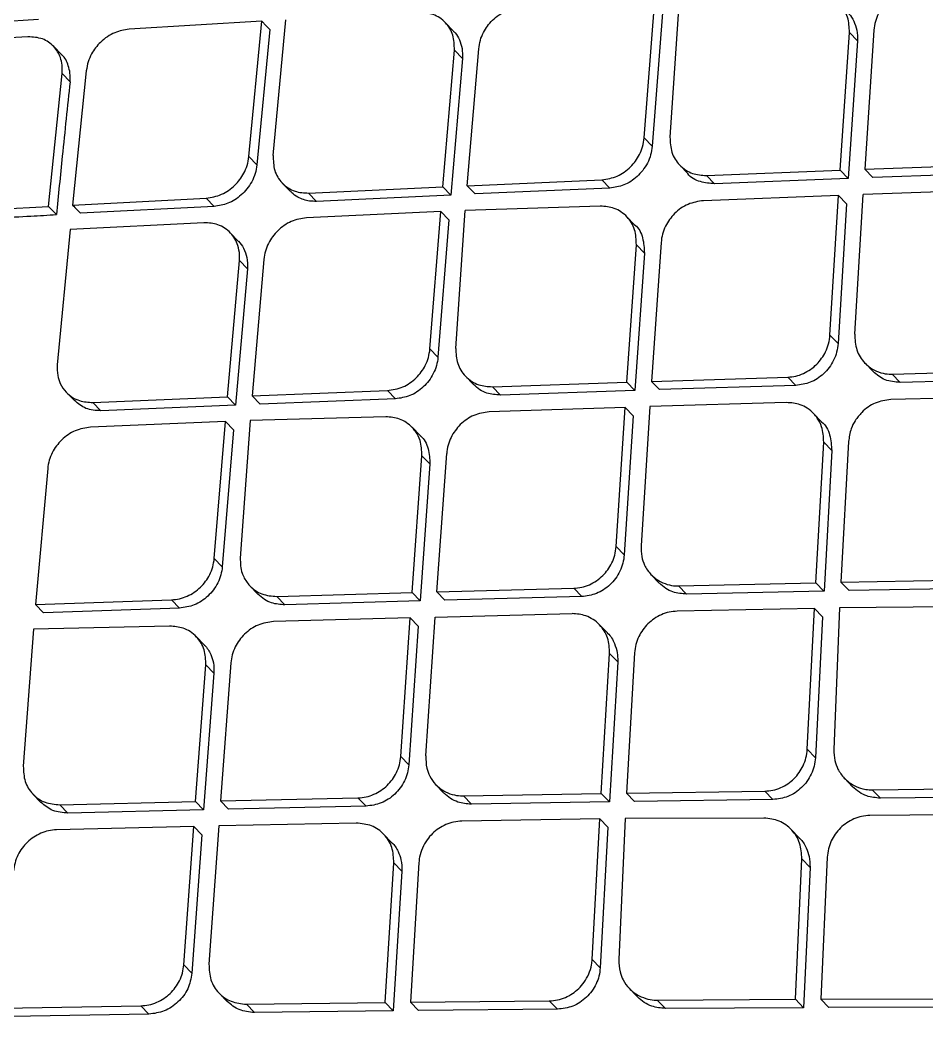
# Model space of a CAD drawing. Extents: x 0 to 84, y -21 to 126.
# Drawn here: x 71.424 to 72.5, y 12.805 to 13.995 of the extents above; entities that cross this region are included whole.
import ezdxf

# ---------------------------------------------------------------- set-up
doc = ezdxf.new("R2010")
doc.units = 0
doc.header["$MEASUREMENT"] = 0
doc.layers.add('1', color=4, linetype='Continuous')

# ---------------------------------------------------------------- blocks, each defined once
blk = doc.blocks.new('PRODIGY')
at = {"layer": '1', "color": 3, "linetype": 'Continuous', "lineweight": 25}
for p, q in [((72.1643, 13.8555), (72.1768, 14.0188)), ((72.2057, 14.0202), (72.1948, 13.8563)), ((72.1863, 14.0089), (72.1738, 13.8456)), ((71.4454, 13.9959), (71.2889, 13.9856)), ((71.7104, 13.9938), (71.553, 13.9844)), ((71.6952, 13.8332), (71.7104, 13.9938)), ((71.724, 13.8347), (71.7391, 13.9954)), ((71.9377, 13.9826), (71.9281, 13.9925)), ((71.4331, 13.9755), (71.2574, 13.9657)), ((71.7199, 13.9839), (71.7047, 13.8234)), ((72.3969, 13.8171), (72.4078, 13.9805)), ((72.4078, 13.9805), (72.4173, 13.9706)), ((72.4369, 13.9833), (72.4261, 13.8182)), ((71.4727, 13.9544), (71.4633, 13.9642)), ((72.4173, 13.9706), (72.4064, 13.8072)), ((71.9254, 13.7974), (71.9391, 13.9595)), ((71.9391, 13.9595), (71.9486, 13.9497)), ((71.9544, 13.7987), (71.9679, 13.961)), ((71.9486, 13.9497), (71.9349, 13.7876)), ((71.4573, 13.7741), (71.4735, 13.932)), ((71.4735, 13.932), (71.483, 13.9221)), ((71.5023, 13.9352), (71.4861, 13.7757)), ((72.1643, 13.8555), (72.1738, 13.8456)), ((71.6952, 13.8332), (71.7047, 13.8234)), ((72.2064, 13.8232), (72.2159, 13.8133)), ((72.4261, 13.8182), (72.5868, 13.8241)), ((72.2381, 13.8108), (72.3969, 13.8171)), ((72.2381, 13.8108), (72.2476, 13.801)), ((72.3969, 13.8171), (72.4064, 13.8072)), ((72.4261, 13.8182), (72.4356, 13.8083)), ((72.5964, 13.8142), (72.4356, 13.8083)), ((71.7349, 13.8018), (71.7443, 13.792)), ((71.7661, 13.7899), (71.9254, 13.7974)), ((71.9254, 13.7974), (71.9349, 13.7876)), ((71.9544, 13.7987), (72.1141, 13.8057)), ((71.9638, 13.7889), (71.9544, 13.7987)), ((72.1236, 13.7959), (72.1141, 13.8057)), ((72.4064, 13.8072), (72.2476, 13.801)), ((71.7756, 13.7801), (71.7661, 13.7899)), ((71.9349, 13.7876), (71.7756, 13.7801)), ((72.1236, 13.7958), (71.9638, 13.7889)), ((72.395, 13.7871), (72.2345, 13.7809)), ((72.3847, 13.6214), (72.395, 13.7871)), ((72.395, 13.7871), (72.4045, 13.7772)), ((72.4141, 13.6223), (72.4242, 13.7882)), ((72.5851, 13.7939), (72.4242, 13.7882)), ((71.3886, 13.7703), (71.4573, 13.7741)), ((71.4573, 13.7741), (71.4668, 13.7643)), ((71.4861, 13.7757), (71.6446, 13.7839)), ((71.654, 13.7741), (71.4955, 13.7659)), ((71.6446, 13.7839), (71.654, 13.7741)), ((72.1122, 13.7744), (71.952, 13.7692)), ((72.4045, 13.7772), (72.3943, 13.6115)), ((71.923, 13.7679), (71.7636, 13.7606)), ((71.9101, 13.6049), (71.923, 13.7679)), ((71.9325, 13.758), (71.923, 13.7679)), ((71.9407, 13.6056), (71.952, 13.7692)), ((72.1529, 13.7522), (72.1434, 13.7621)), ((71.6419, 13.7547), (71.4832, 13.7466)), ((71.9325, 13.758), (71.9196, 13.5951)), ((71.4832, 13.7466), (71.4678, 13.5862)), ((71.6826, 13.733), (71.6731, 13.7429)), ((72.1437, 13.5655), (72.155, 13.7284)), ((72.155, 13.7284), (72.1645, 13.7186)), ((72.1843, 13.7311), (72.173, 13.5664)), ((72.1645, 13.7186), (72.1533, 13.5556)), ((71.67, 13.5481), (71.684, 13.7099)), ((71.684, 13.7099), (71.6935, 13.7001)), ((71.7129, 13.7112), (71.6991, 13.5493)), ((71.6935, 13.7001), (71.6795, 13.5383)), ((72.3847, 13.6214), (72.3943, 13.6115)), ((71.9101, 13.6049), (71.9196, 13.5951)), ((72.4263, 13.588), (72.4358, 13.5781)), ((71.9523, 13.5725), (71.9618, 13.5627)), ((72.173, 13.5664), (72.3346, 13.5715)), ((72.3346, 13.5715), (72.3442, 13.5616)), ((72.4585, 13.5751), (72.6208, 13.5795)), ((72.4681, 13.5652), (72.4585, 13.5751)), ((71.9841, 13.5601), (72.1437, 13.5655)), ((71.9936, 13.5502), (71.9841, 13.5601)), ((72.1437, 13.5655), (72.1533, 13.5556)), ((72.3442, 13.5616), (72.1826, 13.5566)), ((72.6304, 13.5695), (72.4681, 13.5652)), ((71.4787, 13.5534), (71.4881, 13.5436)), ((71.51, 13.5414), (71.67, 13.5481)), ((71.67, 13.5481), (71.6794, 13.5383)), ((71.6991, 13.5493), (71.8595, 13.5555)), ((71.6991, 13.5493), (71.7086, 13.5395)), ((71.8595, 13.5555), (71.869, 13.5457)), ((72.1533, 13.5556), (71.9936, 13.5502)), ((72.6192, 13.549), (72.4569, 13.5448)), ((71.51, 13.5414), (71.5195, 13.5315)), ((71.6795, 13.5383), (71.5195, 13.5315)), ((71.869, 13.5457), (71.7086, 13.5395)), ((72.1417, 13.5355), (71.9804, 13.5302)), ((72.131, 13.3703), (72.1417, 13.5355)), ((72.1513, 13.5257), (72.1417, 13.5355)), ((72.1711, 13.5365), (72.1605, 13.3711)), ((72.3328, 13.5413), (72.1711, 13.5365)), ((71.8576, 13.5243), (71.6966, 13.5198)), ((72.1513, 13.5257), (72.1406, 13.3604)), ((72.3746, 13.5185), (72.3651, 13.5284)), ((71.6675, 13.5187), (71.5074, 13.5121)), ((71.6542, 13.3562), (71.6675, 13.5187)), ((71.6675, 13.5187), (71.677, 13.5088)), ((71.6966, 13.5198), (71.685, 13.3567)), ((71.8984, 13.502), (71.8889, 13.5119)), ((71.677, 13.5088), (71.6637, 13.3463)), ((72.3681, 13.3274), (72.3773, 13.4941)), ((72.3773, 13.4941), (72.3869, 13.4842)), ((72.4068, 13.4949), (72.3977, 13.328)), ((71.8888, 13.3158), (71.9005, 13.4782)), ((71.9005, 13.4782), (71.91, 13.4684)), ((71.9182, 13.3166), (71.9299, 13.4808)), ((72.3869, 13.4842), (72.3777, 13.3174)), ((71.91, 13.4684), (71.8983, 13.3059)), ((71.4565, 13.4631), (71.4422, 13.3016)), ((72.131, 13.3703), (72.1406, 13.3604)), ((71.6542, 13.3562), (71.6637, 13.3463)), ((72.1727, 13.3369), (72.1822, 13.3269)), ((71.6965, 13.3236), (71.706, 13.3138)), ((71.9182, 13.3166), (72.0806, 13.3208)), ((72.0901, 13.3109), (72.0806, 13.3208)), ((72.2051, 13.3238), (72.3681, 13.3274)), ((72.2146, 13.3139), (72.2051, 13.3238)), ((72.3681, 13.3274), (72.3776, 13.3174)), ((72.3977, 13.328), (72.5611, 13.3311)), ((72.5708, 13.3211), (72.4073, 13.318)), ((71.7284, 13.3111), (71.8888, 13.3158)), ((71.7284, 13.3111), (71.738, 13.3012)), ((71.8983, 13.3059), (71.8888, 13.3158)), ((71.9277, 13.3067), (71.9182, 13.3166)), ((72.0901, 13.3109), (71.9277, 13.3067)), ((72.3777, 13.3174), (72.2146, 13.3139)), ((71.4422, 13.3016), (71.6033, 13.3071)), ((71.4422, 13.3016), (71.4517, 13.2917)), ((71.6128, 13.2972), (71.4517, 13.2917)), ((71.6033, 13.3071), (71.6128, 13.2972)), ((71.8983, 13.3059), (71.7379, 13.3012)), ((72.3664, 13.297), (72.2033, 13.2936)), ((72.3578, 13.1297), (72.3664, 13.297)), ((72.376, 13.2871), (72.3664, 13.297)), ((72.3961, 13.2976), (72.3892, 13.1296)), ((72.5601, 13.299), (72.3961, 13.2976)), ((71.8867, 13.2859), (71.7246, 13.2813)), ((71.8755, 13.1212), (71.8867, 13.2859)), ((71.8867, 13.2859), (71.8962, 13.276)), ((71.9051, 13.1218), (71.9161, 13.2867)), ((71.9161, 13.2867), (72.0787, 13.2908)), ((72.376, 13.2871), (72.3674, 13.1197)), ((71.6012, 13.276), (71.4396, 13.2722)), ((71.8962, 13.276), (71.885, 13.1113)), ((72.1206, 13.2678), (72.111, 13.2777)), ((71.4396, 13.2722), (71.4275, 13.1096)), ((71.6422, 13.2536), (71.6327, 13.2634)), ((72.1134, 13.0773), (72.1232, 13.2435)), ((72.1232, 13.2435), (72.1328, 13.2336)), ((72.1528, 13.2441), (72.1432, 13.0778)), ((71.632, 13.0679), (71.6442, 13.2298)), ((71.6442, 13.2298), (71.6537, 13.22)), ((71.6738, 13.2322), (71.6616, 13.0686)), ((72.1328, 13.2336), (72.123, 13.0674)), ((71.6537, 13.22), (71.6415, 13.058)), ((71.8755, 13.1212), (71.885, 13.1113)), ((72.3578, 13.1297), (72.3674, 13.1197)), ((72.4019, 13.0953), (72.4116, 13.0853)), ((71.9172, 13.0877), (71.9267, 13.0777)), ((72.4349, 13.0817), (72.5981, 13.0833)), ((71.439, 13.0765), (71.4485, 13.0667)), ((71.6616, 13.0686), (71.8246, 13.0721)), ((71.8246, 13.0721), (71.8342, 13.0622)), ((71.9497, 13.0745), (72.1134, 13.0773)), ((71.9592, 13.0646), (71.9497, 13.0745)), ((72.1134, 13.0773), (72.123, 13.0674)), ((72.1432, 13.0778), (72.3074, 13.0801)), ((72.1432, 13.0778), (72.1528, 13.0678)), ((72.3074, 13.0801), (72.317, 13.0701)), ((72.4349, 13.0817), (72.4445, 13.0717)), ((72.6078, 13.0733), (72.4445, 13.0717)), ((71.471, 13.0639), (71.632, 13.0679)), ((71.471, 13.0639), (71.4805, 13.054)), ((71.632, 13.0679), (71.6415, 13.058)), ((71.6616, 13.0686), (71.6711, 13.0587)), ((71.8342, 13.0622), (71.6711, 13.0587)), ((72.123, 13.0674), (71.9592, 13.0646)), ((72.317, 13.0701), (72.1528, 13.0678)), ((71.6415, 13.058), (71.4805, 13.054)), ((72.1117, 13.0471), (71.9478, 13.0444)), ((72.1025, 12.8803), (72.1117, 13.0471)), ((72.1117, 13.0471), (72.1213, 13.0371)), ((72.1415, 13.0475), (72.134, 12.8801)), ((72.3062, 13.0481), (72.1415, 13.0475)), ((72.5969, 13.0526), (72.4319, 13.0511)), ((71.6298, 13.0381), (71.4671, 13.0342)), ((71.6181, 12.874), (71.6298, 13.0381)), ((71.6394, 13.0282), (71.6298, 13.0381)), ((71.6594, 13.0388), (71.6478, 12.8745)), ((71.8226, 13.0421), (71.6594, 13.0388)), ((72.1213, 13.0371), (72.1121, 12.8703)), ((71.6394, 13.0282), (71.6276, 12.8641)), ((71.8646, 13.0191), (71.8551, 13.029)), ((72.3483, 13.0245), (72.3387, 13.0345)), ((72.3437, 12.833), (72.3514, 12.9996)), ((72.3514, 12.9996), (72.3611, 12.9896)), ((72.3815, 13.0015), (72.3738, 12.8331)), ((71.8569, 12.8292), (71.8672, 12.9948)), ((71.8672, 12.9948), (71.8768, 12.9849)), ((71.897, 12.9953), (71.8868, 12.8295)), ((72.3611, 12.9896), (72.3534, 12.823)), ((71.8768, 12.9849), (71.8665, 12.8193)), ((72.1025, 12.8803), (72.1121, 12.8703)), ((71.6181, 12.874), (71.6276, 12.8641)), ((72.1467, 12.8458), (72.1563, 12.8358)), ((71.6598, 12.8404), (71.6694, 12.8305)), ((72.1797, 12.8321), (72.3437, 12.833)), ((72.3437, 12.833), (72.3533, 12.823)), ((72.3738, 12.8331), (72.5398, 12.8336)), ((72.3738, 12.8331), (72.3835, 12.8231)), ((71.4032, 12.8224), (71.5669, 12.8252)), ((71.5669, 12.8252), (71.5764, 12.8153)), ((71.6924, 12.8271), (71.8569, 12.8292)), ((71.702, 12.8172), (71.6924, 12.8271)), ((71.8569, 12.8292), (71.8664, 12.8193)), ((71.8868, 12.8295), (72.0517, 12.8311)), ((71.8868, 12.8295), (71.8964, 12.8196)), ((72.0613, 12.8212), (71.8964, 12.8196)), ((72.0517, 12.8311), (72.0613, 12.8212)), ((72.1797, 12.8321), (72.1894, 12.8221)), ((72.3534, 12.823), (72.1894, 12.8221)), ((72.5495, 12.8236), (72.3835, 12.8231)), ((71.5764, 12.8153), (71.4127, 12.8125)), ((71.8665, 12.8193), (71.702, 12.8172))]:
    blk.add_line(p, q, dxfattribs=at)
at = {"layer": '1', "color": 3, "linetype": 'Continuous', "lineweight": 25, "flags": 128}
for points in [[(71.7104, 13.9938), (71.7157, 13.9883), (71.7199, 13.9839)], [(72.173, 13.5664), (72.1784, 13.5609), (72.1826, 13.5566)], [(72.3977, 13.328), (72.4031, 13.3224), (72.4073, 13.318)]]:
    blk.add_lwpolyline(points, dxfattribs=at)
at = {"layer": '1', "color": 3, "linetype": 'Continuous', "lineweight": 25}
for points, knots in [([(73.7038, 17.6398), (73.5881, 17.5307), (73.3529, 17.3088), (73.0099, 16.9848), (72.6861, 16.6786), (72.3966, 16.4046), (72.1528, 16.1737), (71.9512, 15.9828), (71.7883, 15.8284), (71.6432, 15.6909), (71.5188, 15.5731), (71.4173, 15.477), (71.3359, 15.3999), (71.2411, 15.31), (71.1121, 15.1878), (70.9471, 15.0316), (70.7602, 14.8547), (70.5548, 14.6603), (70.3367, 14.454), (70.0855, 14.2164), (69.8199, 13.9653), (69.5484, 13.7088), (69.3455, 13.5171), (69.2008, 13.3805), (69.097, 13.2825), (68.9815, 13.1734), (68.8462, 13.0458), (68.673, 12.8823), (68.4574, 12.6788), (68.1953, 12.4313), (67.8996, 12.1522), (67.5706, 11.8413), (67.2082, 11.4986), (66.8275, 11.1383), (66.5678, 10.8921), (66.4399, 10.7708)], [0, 0, 0, 0, 0.047732, 0.097021, 0.141602, 0.181473, 0.216643, 0.242357, 0.264803, 0.283982, 0.302359, 0.316221, 0.32592, 0.336001, 0.355428, 0.379237, 0.404198, 0.432652, 0.464067, 0.494314, 0.536393, 0.573752, 0.606394, 0.620146, 0.633459, 0.649229, 0.66783, 0.689262, 0.720711, 0.75677, 0.797442, 0.842721, 0.892609, 0.947115, 1, 1, 1, 1]), ([(72.4078, 13.9805), (72.4075, 13.9867), (72.407, 13.9991), (72.3989, 14.0121), (72.39, 14.0198), (72.3796, 14.0253), (72.3708, 14.0259), (72.3651, 14.0263)], [0, 0, 0, 0, 0.249816, 0.499311, 0.633424, 0.761719, 1, 1, 1, 1]), ([(72.4867, 14.0335), (72.4806, 14.0326), (72.4714, 14.0311), (72.4602, 14.0245), (72.4505, 14.0164), (72.4429, 14.0057), (72.4382, 13.9936), (72.4373, 13.9868), (72.4369, 13.9833)], [0, 0, 0, 0, 0.246074, 0.372188, 0.50003, 0.731448, 0.861185, 1, 1, 1, 1]), ([(71.9391, 13.9595), (71.9389, 13.9657), (71.9386, 13.9779), (71.9307, 13.9907), (71.9219, 13.9981), (71.9117, 14.0034), (71.9028, 14.0039), (71.897, 14.0042)], [0, 0, 0, 0, 0.249914, 0.499447, 0.6312, 0.758714, 1, 1, 1, 1]), ([(71.9679, 13.961), (71.9684, 13.9645), (71.9694, 13.9711), (71.9743, 13.9831), (71.982, 13.9936), (71.9918, 14.0017), (72.0031, 14.0082), (72.0122, 14.0097), (72.0182, 14.0107)], [0, 0, 0, 0, 0.138941, 0.268785, 0.500144, 0.629152, 0.755751, 1, 1, 1, 1]), ([(72.4057, 14.004), (72.4062, 14.0036), (72.4092, 14.0009), (72.4133, 13.994), (72.4172, 13.9832), (72.4173, 13.9749), (72.4173, 13.9706)], [0, 0, 0, 0, 0.059583, 0.345735, 0.659222, 1, 1, 1, 1]), ([(71.4735, 13.932), (71.4737, 13.9353), (71.474, 13.9418), (71.4713, 13.9531), (71.4643, 13.9648), (71.4507, 13.9743), (71.439, 13.9751), (71.4331, 13.9755)], [0, 0, 0, 0, 0.140247, 0.270645, 0.500891, 0.748057, 1, 1, 1, 1]), ([(71.553, 13.9844), (71.5473, 13.9835), (71.5385, 13.982), (71.5271, 13.9757), (71.5172, 13.9677), (71.5093, 13.9574), (71.504, 13.9456), (71.5029, 13.9388), (71.5023, 13.9352)], [0, 0, 0, 0, 0.233473, 0.362653, 0.499765, 0.720701, 0.853162, 1, 1, 1, 1]), ([(71.9375, 13.9824), (71.9383, 13.9817), (71.9415, 13.9788), (71.9453, 13.9718), (71.9488, 13.9615), (71.9486, 13.9537), (71.9486, 13.9497)], [0, 0, 0, 0, 0.094828, 0.374578, 0.676326, 1, 1, 1, 1]), ([(71.483, 13.9221), (71.4831, 13.9256), (71.4834, 13.9322), (71.4805, 13.9432), (71.4771, 13.9513), (71.4728, 13.9542), (71.4726, 13.9543)], [0, 0, 0, 0, 0.280305, 0.537435, 0.980072, 1, 1, 1, 1]), ([(71.483, 13.9221), (71.4799, 13.8927), (71.4744, 13.8402), (71.4691, 13.7875), (71.4668, 13.7643)], [0, 0, 0, 0, 0.560001, 1, 1, 1, 1]), ([(72.1948, 13.8563), (72.1951, 13.8502), (72.1957, 13.8378), (72.204, 13.8247), (72.2132, 13.8171), (72.2237, 13.8118), (72.2325, 13.8112), (72.2381, 13.8108)], [0, 0, 0, 0, 0.249737, 0.499223, 0.638354, 0.768338, 1, 1, 1, 1]), ([(72.1141, 13.8057), (72.1203, 13.8067), (72.1326, 13.8087), (72.1485, 13.8201), (72.158, 13.8331), (72.1629, 13.8452), (72.1638, 13.852), (72.1643, 13.8555)], [0, 0, 0, 0, 0.250681, 0.499258, 0.728465, 0.859064, 1, 1, 1, 1]), ([(72.1738, 13.8456), (72.1733, 13.8421), (72.1724, 13.8353), (72.1684, 13.8255), (72.1628, 13.8168), (72.1539, 13.8072), (72.1407, 13.7984), (72.1291, 13.7967), (72.1236, 13.7958)], [0, 0, 0, 0, 0.13931, 0.27455, 0.405734, 0.532898, 0.774204, 1, 1, 1, 1]), ([(71.6446, 13.7839), (71.6507, 13.7849), (71.663, 13.787), (71.6789, 13.7983), (71.6885, 13.811), (71.6936, 13.8229), (71.6947, 13.8297), (71.6952, 13.8332)], [0, 0, 0, 0, 0.251334, 0.499131, 0.724433, 0.856036, 1, 1, 1, 1]), ([(71.724, 13.8347), (71.7242, 13.8286), (71.7244, 13.8164), (71.7324, 13.8034), (71.7415, 13.7959), (71.7519, 13.7907), (71.7606, 13.7902), (71.7661, 13.7899)], [0, 0, 0, 0, 0.249847, 0.499344, 0.63903, 0.769177, 1, 1, 1, 1]), ([(71.7047, 13.8234), (71.7041, 13.8199), (71.7031, 13.8131), (71.6989, 13.8034), (71.6932, 13.7948), (71.6842, 13.7853), (71.6709, 13.7767), (71.6595, 13.7749), (71.654, 13.7741)], [0, 0, 0, 0, 0.140726, 0.277009, 0.408834, 0.536263, 0.776815, 1, 1, 1, 1]), ([(72.2476, 13.801), (72.242, 13.8015), (72.2304, 13.8025), (72.2191, 13.8081), (72.216, 13.8133), (72.2159, 13.8133)], [0, 0, 0, 0, 0.476655, 0.99389, 1, 1, 1, 1]), ([(71.7756, 13.7801), (71.7728, 13.7801), (71.7649, 13.7802), (71.7547, 13.784), (71.7473, 13.7886), (71.745, 13.7916), (71.7445, 13.7922)], [0, 0, 0, 0, 0.239597, 0.656721, 0.932791, 1, 1, 1, 1]), ([(71.4861, 13.7757), (71.4878, 13.7738), (71.491, 13.7706), (71.4941, 13.7673), (71.4955, 13.7659)], [0, 0, 0, 0, 0.560026, 1, 1, 1, 1]), ([(72.155, 13.7284), (72.1548, 13.7346), (72.1543, 13.747), (72.1462, 13.7601), (72.1371, 13.7678), (72.1267, 13.7733), (72.1179, 13.774), (72.1122, 13.7744)], [0, 0, 0, 0, 0.249776, 0.499271, 0.636035, 0.765216, 1, 1, 1, 1]), ([(72.2345, 13.7809), (72.2283, 13.78), (72.2159, 13.778), (72.1998, 13.7665), (72.1903, 13.7533), (72.1856, 13.7412), (72.1847, 13.7345), (72.1843, 13.7311)], [0, 0, 0, 0, 0.249143, 0.499373, 0.735124, 0.864012, 1, 1, 1, 1]), ([(71.398, 13.7605), (71.4108, 13.7612), (71.4338, 13.7625), (71.4567, 13.7638), (71.4668, 13.7643)], [0, 0, 0, 0, 0.5600002, 1, 1, 1, 1]), ([(71.684, 13.7099), (71.6841, 13.7122), (71.6844, 13.7183), (71.6821, 13.7301), (71.6757, 13.7411), (71.6667, 13.7486), (71.6564, 13.7539), (71.6476, 13.7544), (71.6419, 13.7547)], [0, 0, 0, 0, 0.093397, 0.250698, 0.499935, 0.634938, 0.76346, 1, 1, 1, 1]), ([(71.7636, 13.7606), (71.7574, 13.7596), (71.7451, 13.7576), (71.7289, 13.7461), (71.7193, 13.733), (71.7144, 13.721), (71.7134, 13.7146), (71.7129, 13.7112)], [0, 0, 0, 0, 0.25014, 0.499267, 0.736698, 0.865259, 1, 1, 1, 1]), ([(72.1529, 13.7522), (72.153, 13.7521), (72.158, 13.7488), (72.1635, 13.7368), (72.1642, 13.7246), (72.1645, 13.7186)], [0, 0, 0, 0, 0.011877, 0.508371, 1, 1, 1, 1]), ([(71.6826, 13.7329), (71.6827, 13.7329), (71.6854, 13.7307), (71.6892, 13.7242), (71.6936, 13.7133), (71.6935, 13.7046), (71.6935, 13.7001)], [0, 0, 0, 0, 0.006097, 0.303708, 0.635036, 1, 1, 1, 1]), ([(72.3346, 13.5715), (72.3378, 13.5718), (72.3441, 13.5723), (72.3562, 13.5765), (72.3695, 13.5857), (72.3788, 13.599), (72.3835, 13.6112), (72.3843, 13.6179), (72.3847, 13.6214)], [0, 0, 0, 0, 0.127134, 0.252975, 0.500108, 0.733104, 0.86243, 1, 1, 1, 1]), ([(72.4141, 13.6223), (72.4144, 13.6159), (72.4152, 13.6033), (72.4244, 13.5885), (72.436, 13.5797), (72.4471, 13.5758), (72.4546, 13.5748), (72.4581, 13.575), (72.4585, 13.5751)], [0, 0, 0, 0, 0.249389, 0.498698, 0.700734, 0.851694, 0.981996, 1, 1, 1, 1]), ([(72.3943, 13.6114), (72.3939, 13.608), (72.3931, 13.6012), (72.3893, 13.5916), (72.384, 13.5828), (72.3752, 13.5731), (72.3618, 13.564), (72.35, 13.5624), (72.3442, 13.5616)], [0, 0, 0, 0, 0.135944, 0.268734, 0.398364, 0.52495, 0.76807, 1, 1, 1, 1]), ([(71.8595, 13.5555), (71.8658, 13.5565), (71.8782, 13.5584), (71.8943, 13.5698), (71.9038, 13.5828), (71.9087, 13.5949), (71.9096, 13.6015), (71.9101, 13.6049)], [0, 0, 0, 0, 0.252939, 0.499301, 0.733025, 0.86244, 1, 1, 1, 1]), ([(71.9196, 13.5951), (71.9191, 13.5917), (71.9182, 13.5851), (71.9143, 13.5756), (71.909, 13.567), (71.9002, 13.5573), (71.8866, 13.5482), (71.8748, 13.5465), (71.869, 13.5457)], [0, 0, 0, 0, 0.134697, 0.266646, 0.39588, 0.522396, 0.76631, 1, 1, 1, 1]), ([(71.9407, 13.6056), (71.941, 13.5995), (71.9416, 13.5872), (71.9499, 13.574), (71.9593, 13.5663), (71.9699, 13.561), (71.9786, 13.5604), (71.9841, 13.5601)], [0, 0, 0, 0, 0.24971, 0.499213, 0.642041, 0.773261, 1, 1, 1, 1]), ([(71.4678, 13.5862), (71.4677, 13.5819), (71.4676, 13.5741), (71.4714, 13.5629), (71.4774, 13.5539), (71.4856, 13.5473), (71.496, 13.5422), (71.5046, 13.5417), (71.51, 13.5414)], [0, 0, 0, 0, 0.177197, 0.320565, 0.500139, 0.645876, 0.777905, 1, 1, 1, 1]), ([(72.4681, 13.5652), (72.4619, 13.5656), (72.4495, 13.5666), (72.4404, 13.5743), (72.4359, 13.5782)], [0, 0, 0, 0, 0.509059, 1, 1, 1, 1]), ([(71.9936, 13.5502), (71.9882, 13.5506), (71.9795, 13.5512), (71.9689, 13.5563), (71.9642, 13.5605), (71.9618, 13.5627)], [0, 0, 0, 0, 0.453356, 0.717231, 1, 1, 1, 1]), ([(71.5195, 13.5315), (71.5134, 13.5319), (71.5012, 13.5327), (71.4925, 13.5401), (71.4881, 13.5437)], [0, 0, 0, 0, 0.506696, 1, 1, 1, 1]), ([(72.3773, 13.4941), (72.377, 13.5005), (72.3764, 13.5108), (72.3707, 13.5217), (72.3649, 13.529), (72.3582, 13.5346), (72.3475, 13.5402), (72.3386, 13.5409), (72.3328, 13.5413)], [0, 0, 0, 0, 0.249287, 0.406165, 0.499648, 0.639098, 0.769126, 1, 1, 1, 1]), ([(72.4569, 13.5448), (72.4506, 13.5439), (72.4381, 13.5421), (72.4236, 13.5317), (72.4147, 13.5205), (72.4086, 13.5088), (72.4075, 13.5001), (72.4068, 13.4949)], [0, 0, 0, 0, 0.250313, 0.499349, 0.659965, 0.797015, 1, 1, 1, 1]), ([(71.9005, 13.4782), (71.9003, 13.4844), (71.8999, 13.4947), (71.8944, 13.5053), (71.8887, 13.5124), (71.8824, 13.5177), (71.8719, 13.5232), (71.8632, 13.5239), (71.8576, 13.5243)], [0, 0, 0, 0, 0.249461, 0.41413, 0.499776, 0.639575, 0.769693, 1, 1, 1, 1]), ([(71.9804, 13.5302), (71.9742, 13.5293), (71.9618, 13.5274), (71.9455, 13.516), (71.9359, 13.5027), (71.9312, 13.4906), (71.9303, 13.4841), (71.9299, 13.4808)], [0, 0, 0, 0, 0.250468, 0.499398, 0.738224, 0.866351, 1, 1, 1, 1]), ([(71.5074, 13.5121), (71.5012, 13.5111), (71.4889, 13.5092), (71.4725, 13.4978), (71.4628, 13.4846), (71.4579, 13.4727), (71.4569, 13.4663), (71.4565, 13.4631)], [0, 0, 0, 0, 0.249961, 0.499298, 0.740738, 0.868267, 1, 1, 1, 1]), ([(72.3746, 13.5185), (72.3747, 13.5184), (72.3797, 13.515), (72.3855, 13.5029), (72.3864, 13.4904), (72.3869, 13.4842)], [0, 0, 0, 0, 0.004608, 0.502751, 1, 1, 1, 1]), ([(71.8984, 13.5019), (71.8985, 13.5018), (71.9034, 13.4984), (71.909, 13.4866), (71.9097, 13.4744), (71.91, 13.4684)], [0, 0, 0, 0, 0.013681, 0.507084, 1, 1, 1, 1]), ([(72.0806, 13.3208), (72.0837, 13.3211), (72.0901, 13.3216), (72.1022, 13.3258), (72.1157, 13.3349), (72.1251, 13.3481), (72.1298, 13.3603), (72.1306, 13.3669), (72.131, 13.3703)], [0, 0, 0, 0, 0.128406, 0.254715, 0.500104, 0.735924, 0.864518, 1, 1, 1, 1]), ([(72.1605, 13.3711), (72.1606, 13.3668), (72.1607, 13.3589), (72.1647, 13.3472), (72.172, 13.3364), (72.1826, 13.3285), (72.1937, 13.3246), (72.2012, 13.3235), (72.2047, 13.3238), (72.2051, 13.3238)], [0, 0, 0, 0, 0.16811, 0.313564, 0.499659, 0.702903, 0.854173, 0.983027, 1, 1, 1, 1]), ([(71.6033, 13.3071), (71.6065, 13.3074), (71.6128, 13.308), (71.6249, 13.3122), (71.6383, 13.3212), (71.6479, 13.3343), (71.6528, 13.3463), (71.6537, 13.3528), (71.6542, 13.3562)], [0, 0, 0, 0, 0.129506, 0.256161, 0.499987, 0.736868, 0.865249, 1, 1, 1, 1]), ([(71.685, 13.3567), (71.6851, 13.3506), (71.6853, 13.3443), (71.6873, 13.3386), (71.6875, 13.3382), (71.688, 13.3367), (71.6903, 13.3314), (71.6967, 13.3222), (71.7102, 13.3126), (71.7223, 13.3116), (71.7284, 13.3111)], [0, 0, 0, 0, 0.249797, 0.251865, 0.255752, 0.26897, 0.317198, 0.500412, 0.75015, 1, 1, 1, 1]), ([(72.1406, 13.3604), (72.1402, 13.3571), (72.1394, 13.3505), (72.1357, 13.341), (72.1305, 13.3323), (72.1217, 13.3226), (72.1081, 13.3134), (72.0961, 13.3117), (72.0901, 13.3109)], [0, 0, 0, 0, 0.132694, 0.263101, 0.391334, 0.51745, 0.762434, 1, 1, 1, 1]), ([(71.6637, 13.3463), (71.6632, 13.3431), (71.6623, 13.3366), (71.6574, 13.3243), (71.6474, 13.311), (71.6309, 13.2999), (71.6188, 13.2981), (71.6128, 13.2972)], [0, 0, 0, 0, 0.130785, 0.259963, 0.512418, 0.758987, 1, 1, 1, 1]), ([(72.2146, 13.3139), (72.2091, 13.3143), (72.2003, 13.3151), (72.1895, 13.3204), (72.1847, 13.3247), (72.1823, 13.327)], [0, 0, 0, 0, 0.451297, 0.718128, 1, 1, 1, 1]), ([(71.7379, 13.3012), (71.7326, 13.3016), (71.7239, 13.3022), (71.7132, 13.3073), (71.7085, 13.3116), (71.706, 13.3138)], [0, 0, 0, 0, 0.443705, 0.713287, 1, 1, 1, 1]), ([(72.1232, 13.2435), (72.1229, 13.2498), (72.1222, 13.2624), (72.1136, 13.276), (72.104, 13.284), (72.0932, 13.2896), (72.0843, 13.2903), (72.0787, 13.2908)], [0, 0, 0, 0, 0.249544, 0.499118, 0.641622, 0.772738, 1, 1, 1, 1]), ([(72.2033, 13.2936), (72.2001, 13.2934), (72.1938, 13.2929), (72.1816, 13.2887), (72.1681, 13.2796), (72.1586, 13.2662), (72.154, 13.2541), (72.1532, 13.2475), (72.1528, 13.2441)], [0, 0, 0, 0, 0.127065, 0.252905, 0.500169, 0.739076, 0.866874, 1, 1, 1, 1]), ([(71.6442, 13.2298), (71.644, 13.236), (71.6436, 13.2483), (71.6353, 13.2616), (71.626, 13.2695), (71.6154, 13.2748), (71.6067, 13.2755), (71.6012, 13.276)], [0, 0, 0, 0, 0.249714, 0.499249, 0.643319, 0.774931, 1, 1, 1, 1]), ([(71.7246, 13.2813), (71.7183, 13.2804), (71.7059, 13.2786), (71.6895, 13.2672), (71.6798, 13.254), (71.6751, 13.242), (71.6742, 13.2355), (71.6738, 13.2322)], [0, 0, 0, 0, 0.252431, 0.499397, 0.740742, 0.868254, 1, 1, 1, 1]), ([(72.1205, 13.2678), (72.1207, 13.2677), (72.1245, 13.2645), (72.1289, 13.2565), (72.1325, 13.2451), (72.133, 13.2376), (72.1328, 13.234), (72.1328, 13.2336)], [0, 0, 0, 0, 0.012534, 0.416035, 0.715425, 0.968142, 1, 1, 1, 1]), ([(75.0804, 13.2561), (74.9428, 13.0445), (74.6677, 12.6214), (74.2057, 12.0205), (73.7094, 11.4478), (73.1759, 10.9089), (72.6077, 10.4067), (72.0079, 9.9432), (71.3819, 9.5154), (70.9441, 9.264), (70.7251, 9.1383)], [0, 0, 0, 0, 0.125001, 0.250001, 0.375003, 0.499997, 0.624991, 0.749994, 0.874996, 1, 1, 1, 1]), ([(71.6422, 13.2535), (71.6423, 13.2534), (71.6458, 13.2505), (71.6498, 13.2433), (71.6538, 13.232), (71.6538, 13.2242), (71.6537, 13.22)], [0, 0, 0, 0, 0.016965, 0.382454, 0.668381, 1, 1, 1, 1]), ([(71.8246, 13.0721), (71.8279, 13.0723), (71.8343, 13.0729), (71.8465, 13.077), (71.86, 13.086), (71.8695, 13.0992), (71.8742, 13.1113), (71.875, 13.1178), (71.8755, 13.1212)], [0, 0, 0, 0, 0.129742, 0.25646, 0.500075, 0.738289, 0.866313, 1, 1, 1, 1]), ([(71.9051, 13.1218), (71.9052, 13.1169), (71.9054, 13.1085), (71.9099, 13.097), (71.9169, 13.0869), (71.9272, 13.0792), (71.9384, 13.0753), (71.9458, 13.0743), (71.9493, 13.0745), (71.9497, 13.0745)], [0, 0, 0, 0, 0.1949432, 0.3337108, 0.4997252, 0.7047874, 0.8566719, 0.9841585, 1, 1, 1, 1]), ([(72.3074, 13.0801), (72.3106, 13.0803), (72.317, 13.0808), (72.3293, 13.0849), (72.3428, 13.0939), (72.3521, 13.1073), (72.3567, 13.1196), (72.3574, 13.1262), (72.3578, 13.1297)], [0, 0, 0, 0, 0.128917, 0.255389, 0.500247, 0.737116, 0.865382, 1, 1, 1, 1]), ([(72.3674, 13.1197), (72.3671, 13.1163), (72.3663, 13.1097), (72.3628, 13.1002), (72.3577, 13.0915), (72.349, 13.0817), (72.3353, 13.0724), (72.3231, 13.0709), (72.317, 13.0701)], [0, 0, 0, 0, 0.131717, 0.261314, 0.388972, 0.514801, 0.760224, 1, 1, 1, 1]), ([(72.3892, 13.1296), (72.3894, 13.1251), (72.3897, 13.1169), (72.3942, 13.1052), (72.4015, 13.0947), (72.412, 13.0868), (72.4224, 13.0829), (72.4299, 13.0816), (72.4336, 13.0816), (72.4349, 13.0816)], [0, 0, 0, 0, 0.177376, 0.320407, 0.499383, 0.699171, 0.849281, 0.949523, 1, 1, 1, 1]), ([(71.4275, 13.1096), (71.4278, 13.1034), (71.4283, 13.0911), (71.438, 13.0759), (71.4527, 13.0655), (71.4649, 13.0644), (71.471, 13.0638)], [0, 0, 0, 0, 0.250058, 0.499964, 0.749903, 1, 1, 1, 1]), ([(71.885, 13.1113), (71.8846, 13.108), (71.8838, 13.1016), (71.879, 13.0892), (71.8692, 13.0758), (71.8526, 13.0646), (71.8403, 13.063), (71.8342, 13.0622)], [0, 0, 0, 0, 0.129787, 0.258164, 0.509802, 0.756857, 1, 1, 1, 1]), ([(72.4445, 13.0717), (72.439, 13.0722), (72.4301, 13.073), (72.4191, 13.0785), (72.4142, 13.083), (72.4116, 13.0853)], [0, 0, 0, 0, 0.446049, 0.712158, 1, 1, 1, 1]), ([(71.9592, 13.0646), (71.9538, 13.065), (71.945, 13.0658), (71.9341, 13.0711), (71.9293, 13.0755), (71.9268, 13.0778)], [0, 0, 0, 0, 0.443616, 0.716699, 1, 1, 1, 1]), ([(75.8605, 13.0614), (75.7386, 12.8638), (75.4948, 12.4689), (75.0898, 11.9019), (74.6579, 11.3567), (74.1979, 10.8373), (73.7092, 10.3479), (73.1931, 9.888), (72.6496, 9.4575), (72.0811, 9.057), (71.4924, 8.6838), (71.0844, 8.4617), (70.8804, 8.3507)], [0, 0, 0, 0, 0.100345, 0.20059, 0.300906, 0.400755, 0.500092, 0.599382, 0.699069, 0.799349, 0.899659, 1, 1, 1, 1]), ([(71.4805, 13.054), (71.4743, 13.0545), (71.462, 13.0555), (71.453, 13.063), (71.4485, 13.0667)], [0, 0, 0, 0, 0.503636, 1, 1, 1, 1]), ([(75.8755, 13.052), (75.867, 13.0382), (75.8447, 13.0019), (75.8043, 12.9359), (75.7574, 12.8592), (75.711, 12.7842), (75.6709, 12.7203), (75.6322, 12.6601), (75.5928, 12.5996), (75.5206, 12.4902), (75.4161, 12.3355), (75.2411, 12.0862), (75.0218, 11.7903), (74.7373, 11.4321), (74.4239, 11.0651), (74.0786, 10.6938), (73.687, 10.3075), (73.241, 9.9087), (72.7363, 9.5036), (72.2677, 9.1659), (71.8457, 8.8875), (71.5735, 8.7202), (71.394, 8.6148), (71.31, 8.5662), (71.2253, 8.5181), (71.1428, 8.472), (71.0579, 8.4253), (70.974, 8.3806), (70.9157, 8.3495), (70.8888, 8.3351)], [0, 0, 0, 0, 0.007015, 0.018363, 0.033423, 0.04585, 0.056436, 0.065972, 0.076735, 0.087612, 0.12255, 0.157338, 0.219069, 0.281467, 0.354684, 0.427219, 0.500115, 0.591822, 0.685047, 0.779145, 0.840884, 0.903128, 0.916964, 0.930721, 0.945004, 0.958992, 0.971501, 0.986828, 1, 1, 1, 1]), ([(72.3514, 12.9996), (72.351, 13.006), (72.3502, 13.0187), (72.3401, 13.0347), (72.325, 13.0459), (72.3125, 13.0473), (72.3062, 13.0481)], [0, 0, 0, 0, 0.249709, 0.499732, 0.750173, 1, 1, 1, 1]), ([(72.4319, 13.0511), (72.4287, 13.0509), (72.4223, 13.0504), (72.41, 13.0464), (72.3964, 13.0373), (72.387, 13.0238), (72.3825, 13.0115), (72.3818, 13.0049), (72.3815, 13.0015)], [0, 0, 0, 0, 0.127866, 0.253959, 0.500338, 0.739344, 0.867038, 1, 1, 1, 1]), ([(71.8672, 12.9948), (71.8669, 13.0011), (71.8663, 13.0137), (71.8563, 13.0294), (71.8413, 13.0403), (71.8288, 13.0415), (71.8226, 13.0421)], [0, 0, 0, 0, 0.249931, 0.499897, 0.750037, 1, 1, 1, 1]), ([(71.9478, 13.0444), (71.9446, 13.0442), (71.9382, 13.0437), (71.926, 13.0396), (71.9149, 13.0323), (71.9061, 13.022), (71.9007, 13.0125), (71.8977, 13.0032), (71.8971, 12.9974), (71.897, 12.9953)], [0, 0, 0, 0, 0.128173, 0.254316, 0.49958, 0.624137, 0.768715, 0.917593, 1, 1, 1, 1]), ([(71.4671, 13.0342), (71.4639, 13.034), (71.4576, 13.0334), (71.4454, 13.0293), (71.4317, 13.0203), (71.422, 13.0071), (71.4173, 12.9951), (71.4164, 12.9887), (71.4159, 12.9855)], [0, 0, 0, 0, 0.128883, 0.25534, 0.499996, 0.743218, 0.870025, 1, 1, 1, 1]), ([(72.3483, 13.0244), (72.3484, 13.0243), (72.3521, 13.0212), (72.3564, 13.0137), (72.3607, 13.002), (72.361, 12.9939), (72.3611, 12.9896)], [0, 0, 0, 0, 0.018845, 0.384262, 0.669871, 1, 1, 1, 1]), ([(71.8646, 13.0191), (71.8647, 13.019), (71.8681, 13.0162), (71.8721, 13.0093), (71.8766, 12.9978), (71.8767, 12.9895), (71.8768, 12.9849)], [0, 0, 0, 0, 0.009234, 0.357116, 0.638485, 1, 1, 1, 1]), ([(76.4454, 12.9194), (76.3135, 12.7038), (76.0498, 12.2726), (75.614, 11.6516), (75.1474, 11.0555), (74.6487, 10.4893), (74.1199, 9.9537), (73.5582, 9.4518), (72.9657, 8.9824), (72.3453, 8.5468), (71.7027, 8.1424), (71.2576, 7.9022), (71.035, 7.7821)], [0, 0, 0, 0, 0.100262, 0.200594, 0.300842, 0.400493, 0.499762, 0.599107, 0.699009, 0.799378, 0.89967, 1, 1, 1, 1]), ([(72.0517, 12.8311), (72.0549, 12.8314), (72.0614, 12.8318), (72.0737, 12.8358), (72.0847, 12.8432), (72.0935, 12.8534), (72.0988, 12.863), (72.1018, 12.8723), (72.1023, 12.8782), (72.1025, 12.8803)], [0, 0, 0, 0, 0.129886, 0.256554, 0.499649, 0.624052, 0.768383, 0.916755, 1, 1, 1, 1]), ([(72.134, 12.8801), (72.1342, 12.8751), (72.1346, 12.8666), (72.1394, 12.8551), (72.1466, 12.8449), (72.1569, 12.8372), (72.1681, 12.8331), (72.1757, 12.8319), (72.1793, 12.8321), (72.1797, 12.8321)], [0, 0, 0, 0, 0.196423, 0.334752, 0.499581, 0.701577, 0.85243, 0.982272, 1, 1, 1, 1]), ([(71.5669, 12.8252), (71.5701, 12.8255), (71.5766, 12.826), (71.5889, 12.8301), (71.6025, 12.839), (71.612, 12.8521), (71.6168, 12.8642), (71.6176, 12.8707), (71.6181, 12.874)], [0, 0, 0, 0, 0.131098, 0.258251, 0.500028, 0.740355, 0.86786, 1, 1, 1, 1]), ([(71.6478, 12.8745), (71.6481, 12.8682), (71.6488, 12.8555), (71.6586, 12.8399), (71.6736, 12.8292), (71.6862, 12.8278), (71.6924, 12.8271)], [0, 0, 0, 0, 0.2499832, 0.5000027, 0.7499989, 1, 1, 1, 1]), ([(72.1121, 12.8703), (72.1117, 12.867), (72.111, 12.8605), (72.1075, 12.8512), (72.1024, 12.8426), (72.0938, 12.8328), (72.0799, 12.8234), (72.0675, 12.8219), (72.0613, 12.8212)], [0, 0, 0, 0, 0.129161, 0.256965, 0.38352, 0.508985, 0.755869, 1, 1, 1, 1]), ([(71.6276, 12.8641), (71.6264, 12.8577), (71.6241, 12.8451), (71.6118, 12.8291), (71.5952, 12.8178), (71.5827, 12.8161), (71.5764, 12.8153)], [0, 0, 0, 0, 0.252167, 0.502425, 0.751513, 1, 1, 1, 1]), ([(72.1894, 12.8221), (72.1839, 12.8226), (72.175, 12.8235), (72.1639, 12.8289), (72.1589, 12.8335), (72.1563, 12.8359)], [0, 0, 0, 0, 0.439257, 0.710319, 1, 1, 1, 1]), ([(71.702, 12.8172), (71.6956, 12.8178), (71.6831, 12.819), (71.674, 12.8267), (71.6694, 12.8305)], [0, 0, 0, 0, 0.506641, 1, 1, 1, 1])]:
    blk.add_open_spline(points, degree=3, knots=knots, dxfattribs=at)

msp = doc.modelspace()

# ---------------------------------------------------------------- block references
at = {"layer": '1'}
msp.add_blockref('PRODIGY', (0, 0), dxfattribs=at)

doc.saveas('drawing.dxf')
